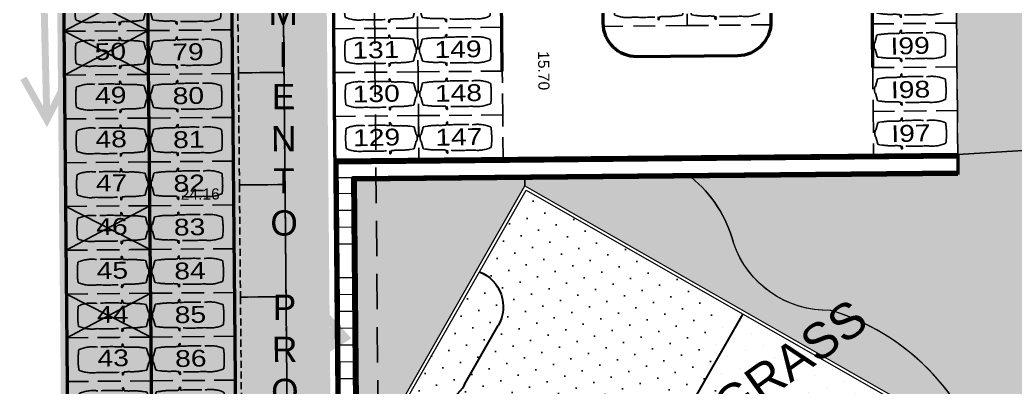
# Model space of a CAD drawing. Header units: millimetres. Extents: x 460 to 723, y 360 to 962.
# Drawn here: x 548.5 to 637.7, y 660.1 to 693 of the extents above; entities that cross this region are included whole.
import ezdxf

# ---------------------------------------------------------------- set-up
doc = ezdxf.new("R2010")
doc.units = ezdxf.units.MM
doc.linetypes.add('DASHED', pattern=[19.049999999999997, 12.7, -6.35])
doc.linetypes.add('HIDDEN2', pattern=[4.762499999999999, 3.175, -1.5875])
for name, color, linetype, lineweight in [('0-EVACUACIÓN', 84, 'Continuous', 90), ('00_Pistas y Veredas', 7, 'Continuous', 30), ('LOTES_MENORCA', 250, 'Continuous', 50), ('Menorca-Parques-A-Arboles', 74, 'Continuous', 18), ('Menorca-Parques-A-Bruñas', 252, 'Continuous', 5), ('Menorca-Parques-A-Sardineles', 8, 'Continuous', 18), ('TEXTO LOTES', 170, 'Continuous', 25)]:
    doc.layers.add(name, color=color, linetype=linetype, lineweight=lineweight)
for name, color, linetype in [('00_EJE VIAL', 253, 'HIDDEN2'), ('00_Lotes', 224, 'Continuous'), ('00_Parque-Hatch', 94, 'Continuous'), ('0_RETIROS', 84, 'Continuous'), ('0_TEXTOS_GENERALES', 5, 'Continuous'), ('G-ACOTADO LOTES', 251, 'Continuous'), ('lotes hu$0$autos', 250, 'Continuous'), ('proyeccion', 8, 'DASHED')]:
    doc.layers.add(name, color=color, linetype=linetype)
doc.layers.add('A_TRAZADO', color=4, linetype='Continuous', plot=False)
doc.styles.add('cotas', font='arial.ttf', dxfattribs={"width": 1.2})
doc.styles.get("Standard").update_dxf_attribs({"font": 'arial.ttf'})
doc.dimstyles.new('cotas cuneo', dxfattribs={"dimscale": 0, "dimtxt": 1, "dimasz": 0, "dimexe": 2, "dimexo": 1.25, "dimgap": 0.9999999999999998, "dimtad": 0, "dimlfac": 0.9999999999999998, "dimzin": 4, "dimdsep": 46, "dimtxsty": 'Standard', "dimblk": 'NONE', "dimcen": 0, "dimse1": 1, "dimse2": 1, "dimsd1": 1, "dimsd2": 1, "dimclrt": 2, "dimazin": 0, "dimtfac": 1, "dimtix": 1, "dimtmove": 0, "dimatfit": 0, "dimldrblk": 'NONE', "dimfxl": 1, "dimarcsym": 0})

# ---------------------------------------------------------------- blocks, each defined once
blk = doc.blocks.new('lotes hu$0$est.01')
at = {"layer": 'proyeccion', "color": 8, "linetype": 'DASHED', "ltscale": 0.1, "extrusion": (0.001267137594413333, -4.814406429302118e-05, 0.9999991960219098)}
for p, q in [((-2713714.681788305, 7725538.0480611), (-2713714.24371258, 7725538.171561241)), ((-2713714.24371258, 7725538.171561241), (-2713714.240256914, 7725538.197441367)), ((-2713713.856265258, 7725538.196998505), (-2713713.852721417, 7725538.171130305)), ((-2713713.852721417, 7725538.171130305), (-2713713.414227379, 7725538.04912379)), ((-2713714.734335323, 7725537.807855077), (-2713714.722264049, 7725537.92707682)), ((-2713714.722264049, 7725537.92707682), (-2713714.704139745, 7725538.023517201)), ((-2713714.704139745, 7725538.023517201), (-2713714.699901662, 7725538.032638948)), ((-2713713.396061574, 7725538.033763457), (-2713713.391792428, 7725538.024656206)), ((-2713713.391792428, 7725538.024656206), (-2713713.373339584, 7725537.92827815)), ((-2713713.373339584, 7725537.92827815), (-2713713.360862102, 7725537.809098236)), ((-2713714.934447963, 7725536.661487735), (-2713714.984792911, 7725536.605468202)), ((-2713714.984792911, 7725536.605468202), (-2713714.971609876, 7725536.590989325)), ((-2713714.971609876, 7725536.590989325), (-2713714.793694761, 7725536.601325271)), ((-2713714.788808958, 7725536.683281188), (-2713714.934447963, 7725536.661487735)), ((-2713713.302556518, 7725536.684716518), (-2713713.15684409, 7725536.663419509)), ((-2713713.119442153, 7725536.593048153), (-2713713.297391458, 7725536.602777726)), ((-2713713.15684409, 7725536.663419509), (-2713713.106308536, 7725536.607571874)), ((-2713713.106308536, 7725536.607571874), (-2713713.119442153, 7725536.593048153))]:
    blk.add_line(p, q, dxfattribs=at)
at = {"layer": 'proyeccion', "color": 8, "linetype": 'DASHED', "ltscale": 0.1}
blk.add_lwpolyline([(-2713715.363172001, 7725538.313534611), (-2713712.763172002, 7725538.313534612), (-2713712.763172002, 7725533.313534612), (-2713715.363172, 7725533.313534611)], close=True, dxfattribs=at)
at = {"layer": 'proyeccion', "color": 8, "linetype": 'DASHED', "ltscale": 0.1, "extrusion": (0.001267137594413333, -4.814406429302118e-05, 0.9999991960219098)}
for centre, radius, start, end in [((-2713711.899160202, 7725537.515848294, -3810.587911708585), 0.5324825642468936, 86.82645315371623, 107.7658507842356), ((-2713711.841409278, 7725537.51501446, -3810.58783849001), 0.5332498206718345, 72.11491800882752, 93.039204012233), ((-2713708.589146202, 7725537.046938677, -3810.583694886813), 4.009686271329906, 171.5903852376664, 183.7793716572384), ((-2713712.495433018, 7725537.846126423, -3810.588683169822), 0.02850000091789321, 105.743933580333, 155.0797787827164), ((-2713711.243245868, 7725537.847162995, -3810.58709652504), 0.02850000092586931, 25.11547843213275, 74.45132374647028), ((-2713715.146786506, 7725537.034667266, -3810.592003735273), 4.009686206729849, 356.415885619264, 8.604871999372275), ((-2713699.567871224, 7725535.690135777, -3810.572198358929), 13.06800353418193, 175.2043820858534, 176.4083662122853), ((-2713724.16338619, 7725535.647127668, -3810.603362215106), 13.06800421035998, 3.786891006672036, 4.990874992641549), ((-2713699.567870556, 7725535.690135753, -3810.572198358087), 13.0680042018026, 176.7682807330189, 183.2444520721511), ((-2713724.163386198, 7725535.647127668, -3810.603362215119), 13.06800421756724, 356.9508051767906, 3.426976539936115), ((-2713710.630599973, 7725534.647937365, -3810.586166194046), 2.007251113594485, 171.3294233872722, 203.1907404590659), ((-2713713.098771669, 7725534.646541862, -3810.589293642515), 2.008236569741824, 336.8952689454167, 8.748716788006325), ((-2713712.449131085, 7725533.867909052, -3810.588432971304), 0.02849999803807351, 201.4323471749703, 262.3292306328637), ((-2713711.893751045, 7725537.991434247, -3810.587927751074), 4.189258044871107, 262.3292277201794, 271.062774262265), ((-2713711.755069143, 7725536.839854646, -3810.587696580157), 3.037569936563779, 268.8496860075464, 279.1070538510364), ((-2713711.278185086, 7725533.868807194, -3810.586949263656), 0.02849999981066331, 277.8660284092421, 338.7629115080967)]:
    blk.add_arc(centre, radius, start, end, dxfattribs=at)
blk = doc.blocks.new('Cancha Boulevard')
at = {"layer": '00_Parque-Hatch'}
h = blk.add_hatch(dxfattribs=at)
h.set_pattern_fill('DOTS', color=112, scale=0.5, angle=16.39259783401867)
h.set_pattern_definition([(16.39259783401866, (0, 0), (0.156732051585509, 0.8734894917117191), [0, -0.79375])])
h.paths.add_polyline_path([(373652.3303381298, 8487761.196429038), (373676.4203381501, 8487761.196429038), (373676.4203381483, 8487777.156429041), (373652.3303381321, 8487777.15642904)])
at = {"layer": '00_Pistas y Veredas', "color": 251, "true_color": 0x636466}
for p, q in [((373664.3753381409, 8487777.156429041), (373664.3753381399, 8487761.196429037)), ((373654.3995069228, 8487767.53343756), (373654.3940817476, 8487770.822275182)), ((373674.3397971676, 8487767.533437561), (373674.3452223465, 8487770.822275182))]:
    blk.add_line(p, q, dxfattribs=at)
blk.add_circle((373664.3753381404, 8487769.17642904), 2.954122656346526, dxfattribs=at)
for centre, start, end in [((373652.5739588868, 8487770.81927276), 0.09451346807219309, 98.05342247638146), ((373676.1653452045, 8487770.81927276), 81.94657752361856, 179.9054864991106), ((373652.579384068, 8487767.530435136), 262.1356043685566, 0.09451346807219309), ((373676.1599200293, 8487767.530435132), 179.9054864991106, 277.864395663952)]:
    blk.add_arc(centre, 1.820125333658196, start, end, dxfattribs=at)
at = {"layer": 'Menorca-Parques-A-Sardineles', "color": 251, "true_color": 0x636466}
for points in [[(373652.1803381341, 8487761.04642904), (373676.5703381486, 8487761.04642904), (373676.5703381454, 8487777.306429036), (373652.1803381327, 8487777.306429038)], [(373652.3303381298, 8487761.196429038), (373676.4203381501, 8487761.196429038), (373676.4203381483, 8487777.156429041), (373652.3303381321, 8487777.15642904)]]:
    blk.add_lwpolyline(points, close=True, dxfattribs=at)
blk = doc.blocks.new('*D343')
at = {"layer": 'Defpoints', "color": 0, "transparency": 16777216}
for p in [(552.584375519816, 680.2339206351903, -20.53399034677312), (576.7388884122144, 680.4568102260904, -20.53399034677312), (552.6114273574277, 677.3023168859298)]:
    blk.add_point(p, dxfattribs=at)
at = {"layer": 'A_TRAZADO', "color": 2, "transparency": 16777216, "insert": (564.6886838036269, 677.4137616813799), "char_height": 1, "attachment_point": 5, "rotation": 0.5286908686436588}
blk.add_mtext('24.16', dxfattribs=at)
blk = doc.blocks.new('_None')
blk = doc.blocks.new('*D344')
at = {"layer": 'Defpoints', "color": 0, "transparency": 16777216}
for p in [(576.5940435500463, 696.1571485011232, -20.53399034677312), (595.4042205213623, 696.3305660811585), (576.7387904511667, 680.4568093223046, -20.53399034677312)]:
    blk.add_point(p, dxfattribs=at)
at = {"layer": 'A_TRAZADO', "color": 2, "transparency": 16777216, "insert": (595.4765939719225, 688.4803964917489), "char_height": 1, "attachment_point": 5, "rotation": 270.5282148035159}
blk.add_mtext('15.70', dxfattribs=at)

msp = doc.modelspace()

# ---------------------------------------------------------------- hatches: boundary and pattern name
at = {"layer": 'A_TRAZADO'}
h = msp.add_hatch(color=1, dxfattribs=at)
h.dxf.hatch_style = 1
h.paths.add_polyline_path([(557.8687606365917, 862.527308269021), (550.3205405836742, 862.4576686077517), (551.1125124511266, 776.1036347758006), (551.3911898237991, 746.402191501451), (553.7093954234912, 495.1785853901258), (577.8635937795744, 495.40143134081), (576.0166476939961, 695.580226444542), (583.5740402965929, 695.6499445887423), (583.1758133404809, 738.8257643661957), (599.773140241495, 738.9788908243015), (599.6582546565726, 751.4294944745284), (599.4751299522684, 770.9851555978682), (588.9389715805175, 770.690842919196), (576.866160185859, 770.341476056715), (566.4022089494406, 770.038666890362), (566.2135406722883, 776.2452593022849), (558.6699050340388, 776.1733529087528)])
at = {"layer": 'G-ACOTADO LOTES'}
h = msp.add_hatch(color=45, dxfattribs=at)
h.dxf.hatch_style = 1
edge = h.paths.add_edge_path()
edge.add_arc((620.9359400073068, 675.9004552864038), 8.908726467087877, 198.6783566010091, 271.71066791511794, ccw=False)
edge.add_arc((601.3223086234426, 670.0111880422911), 11.5792652400884, 15.20124895330913, 50.45238552551001)
edge.add_line((608.6950496243886, 678.9399098787741), (593.786084365576, 678.8023601727408))
edge.add_line((593.786084365576, 678.8023601727408), (593.7921104750886, 678.1491922661099))
edge.add_line((593.7921104750886, 678.1491922661099), (633.1177947110522, 655.681711436127))
edge.add_line((633.1177947110522, 655.681711436127), (618.139474162417, 629.4645886327729))
edge.add_line((618.139474162417, 629.4645886327729), (618.1396209177226, 629.4650225617338))
edge.add_line((618.1396209177226, 629.4650225617338), (604.0503129831241, 637.5134656724451))
edge.add_line((604.0503129831241, 637.5134656724451), (599.5704349260634, 629.6711812941496))
edge.add_line((599.5704349260634, 629.6711812941496), (627.8973025521029, 615.1583808386918))
edge.add_arc((641.458125435062, 622.3740603032884), 15.36105293913111, 132.9602974369573, 208.0173296761772, ccw=False)
edge.add_arc((615.2050453820144, 647.1122640685993), 20.76807882383779, 319.468079944379, 433.2166968569207)
h = msp.add_hatch(color=45, dxfattribs=at)
h.dxf.hatch_style = 1
h.paths.add_polyline_path([(593.7921104750886, 678.1491922661099), (593.786084365576, 678.8023601727408), (578.5671807744558, 678.661950985074), (578.8137899264534, 651.9320694683801)])
at = {"layer": 'Menorca-Parques-A-Arboles', "lineweight": 5, "true_color": 0x148b29, "transparency": 33554687}
h = msp.add_hatch(color=104, dxfattribs=at)
h.dxf.hatch_style = 1
h.paths.add_polyline_path([(632.5964598347911, 680.9745360334341), (631.6980720796892, 778.5561456794723), (675.9053848228202, 780.1207287541298), (678.6201384830789, 683.7671660457078)])
h = msp.add_hatch(color=104, dxfattribs=at)
h.dxf.hatch_style = 1
edge = h.paths.add_edge_path()
edge.add_line((678.6067754603304, 683.7663547226609), (679.6989210802218, 645.0239592418421))
edge.add_line((679.6989210795198, 645.0239592423486), (635.120366917945, 642.6244683085627))
edge.add_line((635.120366917601, 642.6244683075727), (639.254782896376, 528.1928132324754))
edge.add_arc((603.6533861140099, 543.4324340075987), 38.72603122248594, 289.7967279254999, 336.8260516438947, ccw=False)
edge.add_arc((595.3635508494446, 555.304920260734), 52.83978928493231, 281.8027171981635, 293.8977864233798, ccw=False)
edge.add_line((606.1715320513853, 503.5822861992477), (581.4383802489382, 498.4138872315472))
edge.add_line((581.4383802459889, 498.4138872344708), (581.4215092711524, 500.2433817804767))
edge.add_line((581.4215092714505, 500.2433817793502), (591.7067896580623, 518.2484146217547))
edge.add_arc((608.684563278964, 498.6404307225964), 25.93680453889098, 66.9827092871767, 130.8879866290033, ccw=False)
edge.add_arc((624.9612273482597, 533.4188525935294), 12.51368461964049, 240.6413633124183, 380.0207674162053)
edge.add_arc((609.5653460060119, 543.6363508845586), 27.79403384519, 347.6739830812223, 358.7085146384548)
edge.add_arc((628.7988358236129, 544.7258253929597), 8.723901274528876, 348.6564438667978, 409.7019881117054)
edge.add_arc((643.7486332800805, 588.85605435918), 38.61507888461582, 224.2224779728966, 256.0524986698569, ccw=False)
edge.add_arc((587.9011990713584, 536.0104324163569), 38.27946800740364, 42.60655983389932, 67.28001133747092)
edge.add_arc((603.940593318255, 574.6153784065011), 3.526618839244325, 32.86958966471519, 249.1570629783661, ccw=False)
edge.add_arc((620.019744095739, 586.6679981222621), 16.57861198470353, 217.7015410771671, 255.6352993400919)
edge.add_line((615.9067047575189, 570.6076966701487), (624.7497290118465, 568.0901001772153))
edge.add_arc((626.816654379314, 575.3501480728232), 7.548541311100641, 254.1084217511944, 347.7779257738926)
edge.add_arc((650.2367132876162, 571.4718717894912), 16.20385208877422, 145.8599817060988, 171.9103674383217, ccw=False)
edge.add_line((636.8252944619828, 580.5657525697673), (636.0116020184098, 592.3878379218874))
edge.add_arc((617.938419454005, 595.0632145536806), 18.27012775487746, 351.5796444994923, 411.7319040105464)
edge.add_line((629.2538759800295, 609.407482112221), (629.9369433955154, 611.3540861851991))
edge.add_arc((642.028205245037, 621.9227591859833), 16.05912395087132, 131.5065105313636, 221.1559033624366, ccw=False)
edge.add_arc((615.1268077953115, 647.0311115217594), 20.86842937141739, 321.1797351004346, 433.0753768189356)
edge.add_arc((620.935940017225, 675.900455300165), 8.908726480764178, 198.6783566543522, 271.7106678426459, ccw=False)
edge.add_arc((601.3223086007706, 670.0111880308145), 11.57926526395598, 375.2012489849677, 410.4523854752603)
edge.add_line((608.6950496257945, 678.93990988018), (632.61319536361, 679.1605780365848))
edge.add_line((632.6131953640921, 679.1605780367372), (632.6049726432102, 680.9733966406421))
edge.add_line((632.6049726422084, 680.9733966396716), (678.6067754589714, 683.7663547223656))
edge = h.paths.add_edge_path(flags=16)
edge.add_spline(control_points=[(637.4678023270309, 568.9441153634912), (635.7538471084197, 566.1950677724913), (636.8059594012401, 563.0355292308104), (638.4623758162436, 558.5748084158679), (634.3802577489555, 559.1111865686435), (634.2490165765361, 563.1921277856527), (635.3580033962704, 566.3284591176691), (636.0944723258216, 569.6045309387086), (637.6649163188812, 572.1968672144421), (637.4678023270309, 568.9441153634912)], knot_values=[0, 0, 0, 0, 5.756566521255314, 7.402105197728502, 9.88777603583165, 11.82195024631682, 13.82117177595379, 16.8589865245922, 24.31367395299588, 24.31367395299588, 24.31367395299588, 24.31367395299588], degree=3, periodic=0)
edge = h.paths.add_edge_path(flags=16)
edge.add_spline(control_points=[(604.0167826268076, 515.13078639952), (602.7677854483497, 514.4788114646549), (600.7387724633886, 513.4196692740838), (597.4484266937154, 513.0159864178368), (596.5257370496058, 509.1783771340191), (601.8383159343601, 509.8652498481602), (605.3413637327156, 512.0454274780657), (609.6932315962063, 511.4375612777393), (612.9634145808035, 513.3558968414586), (612.0544671377749, 516.5781157825616), (608.0339542583932, 516.8841867590884), (605.5756534379092, 515.8111966230792), (604.0167826268076, 515.13078639952)], knot_values=[0, 0, 0, 0, 2.825675943989749, 4.590349191141463, 6.043507099365717, 8.45909572504686, 11.78415761923617, 15.14014616016695, 16.6868104548255, 18.26587762158587, 20.24012988731471, 23.66185720766461, 23.66185720766461, 23.66185720766461, 23.66185720766461], degree=3, periodic=0)

# ---------------------------------------------------------------- linework, layer by layer
at = {"layer": '0-EVACUACIÓN', "elevation": -8.16971672340977}
for points, const_width in [([(550.4152890765687, 706.0102870629117), (550.9412446790145, 684.0696517086159)], 0.6283568648077319), ([(548.8385824731209, 687.7948071439998), (550.9412446790145, 684.0696517086159), (552.8629972246407, 687.891279440775)], 0.6283568648077319), ([(575.948000731593, 666.4530117562884), (577.3161197120442, 664.9689999707763), (573.7525403078871, 665.4483733830224)], 0.7072426594323491), ([(575.511809217925, 663.1933489927579), (577.2218629020165, 664.2656161804184), (573.6575740044806, 664.7396854717686)], 0.7072426594323491)]:
    msp.add_lwpolyline(points, dxfattribs=dict(at, const_width=const_width))
at = {"layer": '0-EVACUACIÓN', "const_width": 1.414485318864698, "elevation": -8.16971672340977}
msp.add_lwpolyline([(573.661124541802, 665.1593040985737, -0.4351932531641592), (572.4465096438197, 666.7601522839785), (572.6140433163995, 679.2770426578122)], format="xyb", dxfattribs=at)
at = {"layer": '00_EJE VIAL', "elevation": -8.16971672340977}
msp.add_lwpolyline([(578.4981227905888, 889.3304609710647), (582.0560729035959, 503.7385329734387, -0.6115785954232685), (552.3218505231101, 488.1736706457597, -0.001476909534063808), (550.6473974277809, 489.3652631053376)], format="xyb", dxfattribs=at)
at = {"layer": '0_RETIROS', "color": 250, "ltscale": 0.05, "elevation": -8.16971672340977}
msp.add_lwpolyline([(571.6433627068433, 748.646296155907), (573.7626722487324, 517.4206820258312)], dxfattribs=at)
at = {"layer": '0_RETIROS', "color": 250, "linetype": 'DASHED', "ltscale": 0.05, "elevation": -8.16971672340977}
for points in [[(572.1038966252814, 698.3798566044542), (568.0197485480782, 698.3424237641017), (568.111857751697, 688.2891358725376), (572.1960058312411, 688.3265687128901)], [(572.1960058312411, 688.3265687128901), (568.111857751697, 688.2891358725376), (568.2039669576566, 678.235847982144), (572.2881150360303, 678.273280821326)], [(572.2881150360303, 678.273280821326), (568.2039669576566, 678.235847982144), (568.2960761577642, 668.1825600987728), (572.3802242431603, 668.2199929391252)], [(572.3802242431603, 668.2199929391252), (568.2960761577642, 668.1825600987728), (568.3881853637238, 658.1292722060383), (572.4723334467791, 658.1667050463908)]]:
    msp.add_lwpolyline(points, close=True, dxfattribs=at)
at = {"layer": 'A_TRAZADO', "color": 1, "elevation": -8.16971672340977}
msp.add_lwpolyline([(558.4460450402682, 863.1041711330511), (550.8978249873508, 863.0345314717817), (551.6897968548033, 776.6804976398308), (551.9684742274758, 746.979054365481), (554.2866798271679, 495.7554482541559), (578.4408781832511, 495.9782942048402), (576.5939320976728, 696.1570893085722), (584.1513247002696, 696.2268074527723), (583.7530977441576, 739.4026272302259), (600.3504246451715, 739.5557536883316), (600.2355390602492, 752.0063573385585), (600.0524143559451, 771.5620184618983), (589.5162559841942, 771.2677057832261), (577.4434445895357, 770.9183389207451), (566.9794933531172, 770.6155297543921), (566.790825075965, 776.8221221663151), (559.2471894377154, 776.7502157727829)], close=True, dxfattribs=at)
at = {"layer": 'A_TRAZADO', "color": 4, "elevation": -8.16971672340977}
msp.add_lwpolyline([(554.3079923065479, 495.7556448586856), (569.3924040690746, 495.8948009290386), (567.0385100117305, 747.0992421466555), (552.0090865972797, 746.9584099632813)], close=True, dxfattribs=at)
msp.add_lwpolyline([(561.8501981871083, 495.8252228938621), (559.4963144078097, 747.0285685182195)], dxfattribs=at)
at = {"layer": 'A_TRAZADO', "color": 2, "elevation": -8.16971672340977}
for points in [[(552.4485157691238, 695.9390363297073), (560.0330666744139, 692.0835965208901)], [(559.9968539900387, 696.0086771143908), (552.4756740915018, 692.0138783865319)], [(552.4847784897246, 692.0092503667986), (560.0693293964208, 688.1538105579813)], [(560.0331167134515, 692.07889114867), (552.5119368121025, 688.0840924222172)], [(552.6296554720956, 676.3089528808507), (560.2142063773861, 672.4535130720335)], [(560.1779936930106, 676.3785936655343), (552.6568137944736, 672.3837949362693)], [(552.7020939618751, 668.4588041399859), (560.2866448671656, 664.6033643297626)], [(560.2504321827903, 668.5284449232634), (552.729252284253, 664.5336461954045)]]:
    msp.add_lwpolyline(points, dxfattribs=at)
at = {"layer": 'LOTES_MENORCA'}
for p, q in [((561.8345960928342, 495.8250851047803, -8.169716723418915), (559.5171925659481, 747.0298506699575, -8.169716723418915)), ((561.8350114285153, 495.8250889390114, -8.169716723418915), (559.5171989000924, 747.0298507276044, -8.169716723418915))]:
    msp.add_line(p, q, dxfattribs=at)
at = {"layer": 'LOTES_MENORCA', "color": 250, "elevation": -8.16971672340977}
for points in [[(624.9757951337028, 688.7527362956147), (624.1637566308148, 776.7290490912051)], [(632.5964818404944, 680.9721508589985), (576.7388884122144, 680.4568102260905)], [(632.5964811332636, 680.9722277882714), (632.613195365498, 679.1605780325192)], [(632.6131953640921, 679.1605780367373), (578.5671807744558, 678.661950985074), (578.8137899264534, 651.9320694613499)]]:
    msp.add_lwpolyline(points, dxfattribs=at)
msp.add_lwpolyline([(600.2354813724335, 751.973230951614), (600.7820605641801, 692.7567992474142, 0.4142123260832219), (603.8292043455277, 689.7653798332817), (612.8874835239639, 689.8489512601923, 0.4142147990790492), (615.8789155726404, 692.8961079080784), (615.3301395758972, 752.3505404877349, 0.419995492299185), (613.7768254811691, 753.8456827046766), (601.7014551920144, 753.4962417826205, 0.4084551750722381)], format="xyb", close=True, dxfattribs=at)
at = {"layer": 'LOTES_MENORCA', "elevation": -8.16971672340977}
for points in [[(591.7632124186425, 688.4462411409133), (591.1798139944168, 751.6516706567033, 0.4199954922677935), (589.6264998996888, 753.1468128736453), (577.5515073701868, 752.7973828735943, 0.408453943639124), (576.085533494365, 751.2743784132888), (578.4408881660313, 495.9782942976379)], [(569.3468114420575, 499.8198011442861), (567.0582754751224, 747.8734297178169, 0.4199967340980176), (562.3983330165909, 752.3588754905877), (556.3605262951074, 752.1841515095751, 0.4084544352571459), (551.9626047351309, 747.6151304967527), (554.2866798243557, 495.7554482485316)]]:
    msp.add_lwpolyline(points, format="xyb", dxfattribs=at)
for points in [[(576.0870672740301, 751.1081323997903), (578.4408881646252, 495.978294299044)], [(578.6673347635412, 495.9803834910754), (576.9674302279806, 680.2324528670108), (632.5985710339319, 680.7457042516462)], [(632.6111061762787, 679.3870246412774), (578.3386449821021, 678.8863083947707), (578.5885429990141, 651.7999483110701)]]:
    msp.add_lwpolyline(points, dxfattribs=at)
at = {"layer": 'Menorca-Parques-A-Arboles', "color": 104, "lineweight": 5, "true_color": 0x148b29, "transparency": 33554687, "elevation": -8.16971672340977}
msp.add_lwpolyline([(632.5964598347911, 680.9745360334341), (631.6980720796892, 778.5561456794723), (675.9053848228202, 780.1207287541298), (678.6201384830789, 683.7671660457078)], close=True, dxfattribs=at)
at = {"layer": 'Menorca-Parques-A-Arboles', "color": 104, "lineweight": 5, "true_color": 0x148b29, "transparency": 33554687, "elevation": 2.097278449968349}
msp.add_lwpolyline([(631.3857411294473, 633.9491227119687, 0.5311254901689674), (621.2018864444553, 666.9956992674014, -0.3299068685357153), (612.4964243924748, 673.0473896628339, 0.1550366593633685), (608.6950496257945, 678.93990988018), (632.6131953640921, 679.1605780367373), (632.6049726422084, 680.9733966396716), (678.6067754603304, 683.766354722661), (679.6989210795198, 645.0239592423488)], format="xyb", dxfattribs=at)
at = {"layer": 'Menorca-Parques-A-Bruñas', "linetype": 'Continuous', "elevation": -8.16971672340977}
for points in [[(625.4388129755228, 680.9061747360704), (625.0482617707047, 680.902511183669)], [(578.3386449581997, 678.8863083989887), (576.9799653478309, 678.87377325383)], [(593.7921104750886, 678.1491922661099), (593.786084365576, 678.8023601727408)], [(578.3517680947389, 677.4638965683207), (576.993088478746, 677.4513614287862)], [(578.3656960303672, 675.9542525521132), (577.0070164157804, 675.9417174125786)], [(578.3796239645895, 674.4446085373116), (577.0209443500027, 674.432073396371)], [(578.3935518988117, 672.9349645225101), (577.034872285631, 672.9224293787573)], [(578.4214077700683, 669.915676492907), (577.0627281568875, 669.9031413505603)], [(578.4353357056966, 668.4060324795114), (577.0766560939219, 668.3934973371648)], [(578.4492636427311, 666.8963884618977), (577.090584026738, 666.8838533223632)], [(578.4631915783594, 665.3867444442842), (577.1045119623664, 665.3742093033435)], [(578.4771195111756, 663.8771004337008), (577.1184399008068, 663.864565291354)], [(578.4910474496158, 662.3674564160872), (577.132367833623, 662.3549212751464)], [(578.5049753838382, 660.8578124026915), (577.1462957720634, 660.8452772603449)]]:
    msp.add_lwpolyline(points, dxfattribs=at)
at = {"layer": 'Menorca-Parques-A-Bruñas', "linetype": 'Continuous', "elevation": 2.097278449968349}
msp.add_lwpolyline([(621.2018864444553, 666.9956992674014, -0.3299068691444342), (612.4964243924748, 673.0473896628339, 0.1550366597293509), (608.6950496243886, 678.9399098787741), (593.786084365576, 678.8023601727408), (593.7921104750886, 678.1491922661099), (633.1177947110522, 655.681711436127), (618.139474162417, 629.4645886327729), (618.1396209177226, 629.4650225617338), (604.0503129831241, 637.5134656724451), (599.5704349260634, 629.6711812941496), (627.8973025521029, 615.1583808386918, -0.3397318071981467), (630.9896997807456, 633.6156799249815, 0.5415363217701079)], format="xyb", close=True, dxfattribs=at)
at = {"layer": 'Menorca-Parques-A-Bruñas', "linetype": 'Continuous', "elevation": -8.16971672340977}
for points in [[(608.6950496243886, 678.9399098787741, -0.1550366597605259), (612.4964243924748, 673.0473896628339)], [(621.1682591286283, 666.9947585084695, -0.3288604156340945), (612.4964243924748, 673.0473896628339)]]:
    msp.add_lwpolyline(points, format="xyb", dxfattribs=at)
at = {"layer": 'Menorca-Parques-A-Bruñas', "linetype": 'Continuous', "elevation": 2.097278449968349}
msp.add_lwpolyline([(593.7921104750886, 678.1491922661099), (593.786084365576, 678.8023601727408), (578.5671807744558, 678.661950985074), (578.8137899264534, 651.9320694683801)], close=True, dxfattribs=at)

# ---------------------------------------------------------------- block references
at = {"layer": '00_Lotes', "lineweight": 5, "xscale": -1.85695973217774, "yscale": 1.856959732177738, "zscale": 1.856959732177739, "rotation": 330.2598842458334}
msp.add_blockref('Cancha Boulevard', (-7215637.738920814, -14028974.21724527, -8.169716723431273), dxfattribs=at)
at = {"layer": 'lotes hu$0$autos'}
for p, xscale, yscale, zscale, rotation in [((-11624456.24884629, -4203648.922444045, -8.169716723418915), 1.509708263131598, 1.509708263131598, 1.509708263131598, 270.5285941926661), ((11701169.11550605, -3988447.364049716, -8.169716723418915), -1.509708263131599, 1.509708263131599, 1.509708263131599, 90.52859428778389), ((-11624432.09465403, -4203648.699598124, -8.169716723418915), 1.509708263131598, 1.509708263131598, 1.509708263131598, 270.5285941926661), ((11701202.52988243, -3988419.981092823, -8.169716723418915), -1.509708263131599, 1.509708263131599, 1.509708263131599, 90.52872728589432), ((-11624407.93993506, -4203648.476708815, -8.169716723418915), 1.509708263131598, 1.509708263131598, 1.509708263131598, 270.5285941926661), ((11701226.68460141, -3988419.758203514, -8.169716723418915), -1.509708263131599, 1.509708263131599, 1.509708263131599, 90.52872728589432), ((11701243.29068522, -3988419.604957687, -8.169716723418915), -1.509708263131599, 1.509708263131599, 1.509708263131599, 90.52872728589432), ((-11624432.05844143, -4203652.624672563, -8.169716723418915), 1.509708263131598, 1.509708263131598, 1.509708263131598, 270.5285941926661), ((11701202.56610418, -3988423.906167177, -8.169716723418915), -1.509708263131599, 1.509708263131599, 1.509708263131599, 90.52872728589432), ((11701243.32690697, -3988423.53003204, -8.169716723418915), -1.509708263131599, 1.509708263131599, 1.509708263131599, 90.52872728589432), ((-11624456.2126561, -4203652.847518683, -8.169716723418915), 1.509708263131598, 1.509708263131598, 1.509708263131598, 270.5285941926661), ((11701169.15174112, -3988451.289123933, -8.169716723418915), -1.509708263131599, 1.509708263131599, 1.509708263131599, 90.52859428778389), ((11701243.36315115, -3988427.455106178, -8.169716723418915), -1.509708263131599, 1.509708263131599, 1.509708263131599, 90.52872728589432), ((-11624456.1764435, -4203656.77259312, -8.169716723418915), 1.509708263131598, 1.509708263131598, 1.509708263131598, 270.5285941926661), ((11701169.18795377, -3988455.214198371, -8.169716723418915), -1.509708263131599, 1.509708263131599, 1.509708263131599, 90.52859428778389), ((-11624432.0221881, -4203656.549746617, -8.169716723418915), 1.509708263131598, 1.509708263131598, 1.509708263131598, 270.5285941926661), ((11701202.60234836, -3988427.831241315, -8.169716723418915), -1.509708263131599, 1.509708263131599, 1.509708263131599, 90.52872728589432), ((-11624456.14026277, -4203660.697667846, -8.169716723418915), 1.509708263131598, 1.509708263131598, 1.509708263131598, 270.5285941926661), ((11701169.22419828, -3988459.139272516, -8.169716723418915), -1.509708263131599, 1.509708263131599, 1.509708263131599, 90.52859428778389), ((-11624431.9859755, -4203660.474821054, -8.169716723418915), 1.509708263131598, 1.509708263131598, 1.509708263131598, 270.5285941926661), ((11701202.63857011, -3988431.756315667, -8.169716723418915), -1.509708263131599, 1.509708263131599, 1.509708263131599, 90.52872728589432), ((11701243.3993729, -3988431.38018053, -8.169716723418915), -1.509708263131599, 1.509708263131599, 1.509708263131599, 90.52872728589432), ((-11624456.10405014, -4203664.622742279, -8.169716723418915), 1.509708263131598, 1.509708263131598, 1.509708263131598, 270.5285941926661), ((11701169.26041091, -3988463.06434694, -8.169716723418915), -1.509708263131599, 1.509708263131599, 1.509708263131599, 90.52859428778389), ((-11624456.06783743, -4203668.547816716, -8.169716723418915), 1.509708263131598, 1.509708263131598, 1.509708263131598, 270.5285941926661), ((11701169.29662345, -3988466.989421378, -8.169716723418915), -1.509708263131599, 1.509708263131599, 1.509708263131599, 90.52859428778389), ((-11624456.0316248, -4203672.472891144, -8.169716723418915), 1.509708263131598, 1.509708263131598, 1.509708263131598, 270.5285941926661), ((11701169.33283607, -3988470.914495803, -8.169716723418915), -1.509708263131599, 1.509708263131599, 1.509708263131599, 90.52859428778389), ((-11624455.99541217, -4203676.39796558, -8.169716723418915), 1.509708263131598, 1.509708263131598, 1.509708263131598, 270.5285941926661), ((11701169.36904869, -3988474.839570245, -8.169716723418915), -1.509708263131599, 1.509708263131599, 1.509708263131599, 90.52859428778389), ((-11624455.95919955, -4203680.323040009, -8.169716723418915), 1.509708263131598, 1.509708263131598, 1.509708263131598, 270.5285941926661), ((11701169.40526132, -3988478.764644671, -8.169716723418915), -1.509708263131599, 1.509708263131599, 1.509708263131599, 90.52859428778389), ((-11624455.92300936, -4203684.248114633, -8.169716723418915), 1.509708263131598, 1.509708263131598, 1.509708263131598, 270.5285941926661), ((11701169.44149638, -3988482.689718892, -8.169716723418915), -1.509708263131599, 1.509708263131599, 1.509708263131599, 90.52859428778389)]:
    msp.add_blockref('lotes hu$0$est.01', p, dxfattribs=dict(at, xscale=xscale, yscale=yscale, zscale=zscale, rotation=rotation))

# ---------------------------------------------------------------- texts
at = {"layer": '0_TEXTOS_GENERALES', "insert": (594.116108847546, 647.5962883336181, -8.169716723431273), "char_height": 3.170387352576358, "attachment_point": 1, "rotation": 35.52521171264879}
msp.add_mtext_dynamic_manual_height_columns('CANCHA GRASS SINTETICO', width=35.6669838526005, gutter_width=18.48593956825146, heights=[20.00090508517277], dxfattribs=at)
at = {"layer": 'LOTES_MENORCA', "color": 0, "insert": (564.9632924595411, 728.7808931747145, -8.169716723426466), "char_height": 2.264562394697399, "attachment_point": 1, "rotation": 0.25988425393395675}
msp.add_mtext_dynamic_manual_height_columns('\\pxqc;E\\PS\\PT\\PA\\PC\\PI\\PO\\PN\\PA\\PM\\PI\\PE\\PN\\PT\\PO\\P\\PP\\PR\\PO\\PP\\PI\\PE\\PT\\PA\\PR\\PI\\PO\\PS', width=13.9975838101717, gutter_width=18.48593956825146, heights=[156.4551840342585], dxfattribs=at)
at = {"layer": 'TEXTO LOTES', "color": 4, "char_height": 1.509708263131599, "width": 103.4659148257784, "attachment_point": 5, "rotation": 1.6049755061633444, "style": 'cotas'}
for s, insert in [('I99', (628.3241109265338, 690.7104384990818, -8.166043284921434)), ('I98', (628.3603551016595, 686.7853643606436, -8.166043284921434)), ('I97', (628.3965768563048, 682.8602900042714, -8.166043284921434))]:
    msp.add_mtext(s, dxfattribs=dict(at, insert=insert))
at = {"layer": 'TEXTO LOTES', "char_height": 1.509708263131599, "width": 103.4659148257784, "attachment_point": 5, "rotation": 1.202359738395708, "style": 'cotas'}
for s, insert in [('50', (556.6314870644186, 690.1919563175696, -8.169716723418915)), ('79', (563.5885515680974, 690.1583313512109, -8.169716723418915)), ('131', (580.4274590852024, 690.3381577421103, -8.169716723418915)), ('149', (587.797186986575, 690.3985991754585, -8.169716723418915)), ('49', (556.6676772566058, 686.2668816813984, -8.169716723418915)), ('80', (563.6247641934198, 686.2332569175073, -8.169716723418915)), ('130', (580.4636716894342, 686.4130832985645, -8.169716723418915)), ('148', (587.8333995922127, 686.473524734725, -8.169716723418915)), ('147', (587.8696121908206, 682.5484502982092, -8.169716723418915)), ('48', (556.7038898524016, 682.3418072448827, -8.169716723418915)), ('81', (563.660976820148, 682.3081824950519, -8.169716723418915)), ('129', (580.4998842936661, 682.4880088634549, -8.169716723418915)), ('47', (556.74007059188, 678.4167325102896, -8.169716723418915)), ('82', (563.6971894468761, 678.3831080613484, -8.169716723418915)), ('46', (556.7762832115783, 674.4916580836162, -8.169716723418915)), ('83', (563.7334020750105, 674.458033634675, -8.169716723418915)), ('45', (556.8124959268861, 670.5665836485066, -8.169716723418915)), ('84', (563.7696147017389, 670.5329592080016, -8.169716723418915)), ('44', (556.8487085550205, 666.6415092232393, -8.169716723418915)), ('85', (563.8058273158128, 666.6078847630496, -8.169716723418915)), ('43', (556.8849211845608, 662.7164347796935, -8.169716723418915)), ('86', (563.842039934105, 662.68281032794, -8.169716723418915))]:
    msp.add_mtext(s, dxfattribs=dict(at, insert=insert))

# ---------------------------------------------------------------- dimensions: what is measured, and where the dimension line sits
at = {"layer": 'A_TRAZADO', "color": 4}
for p1, p2, distance, picture, middle in [((576.7387904511667, 680.4568093223046, -8.16971672340977), (576.5940435500463, 696.1571485011232, -8.16971672340977), -18.810976352898084, '*D344', (595.4765939719226, 688.480396491749, 12.36427362336335)), ((576.7388884122144, 680.4568102260905, -8.16971672340977), (552.5843755198158, 680.2339206351902, -8.16971672340977), 2.9317285591602222, '*D343', (564.6886838036269, 677.41376168138, 12.36427362336335))]:
    dim = msp.add_aligned_dim(p1=p1, p2=p2, distance=distance, dimstyle='cotas cuneo', override={"dimscale": 1}, dxfattribs=at)
    dim.commit()
    dim.dimension.update_dxf_attribs({"geometry": picture, "text_midpoint": middle})

doc.saveas('drawing.dxf')
